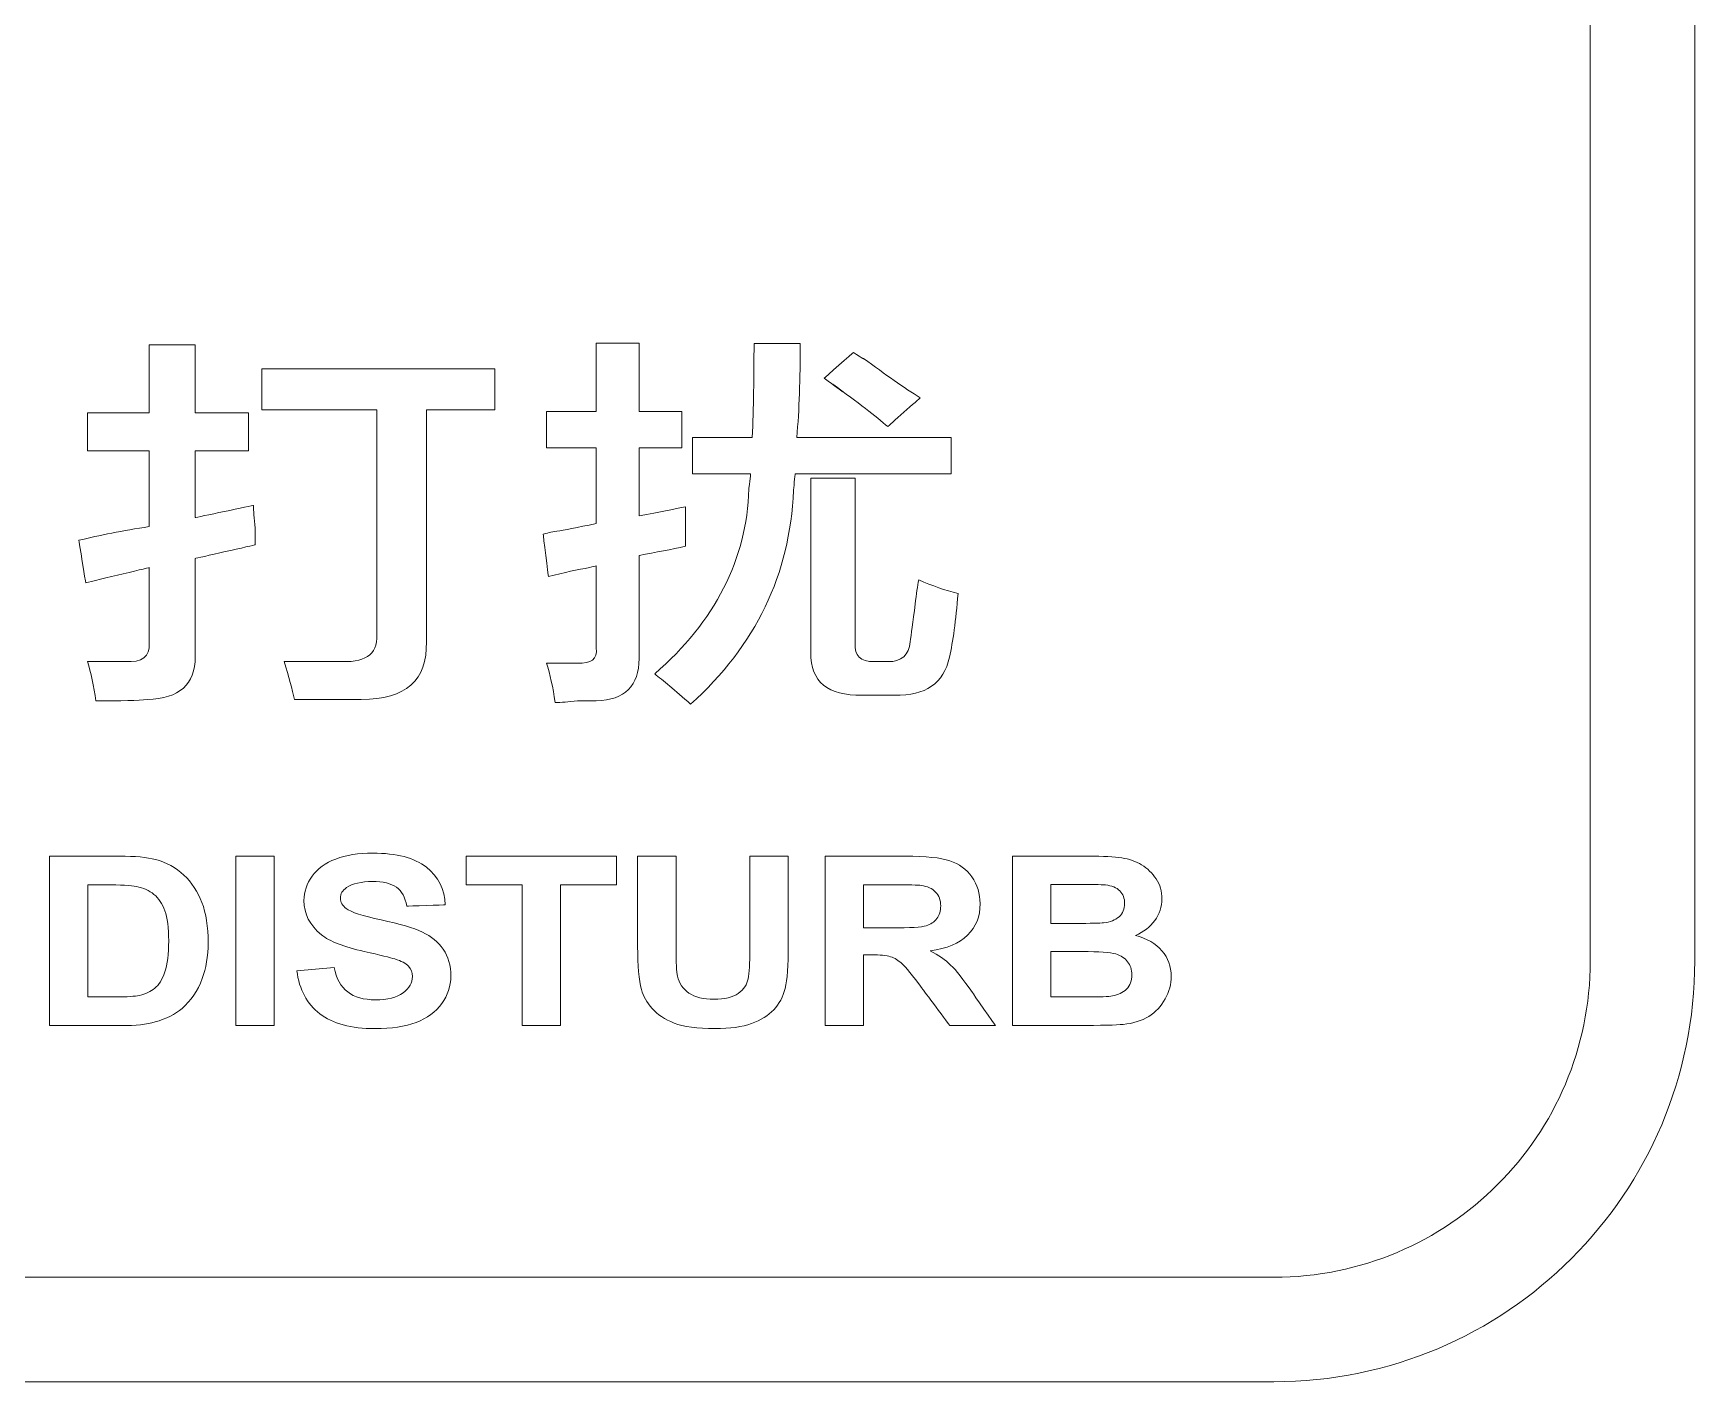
# Model space of a CAD drawing. Header units: millimetres. Extents: x 130143 to 328923, y 19139 to 134795.
# Drawn here: x 231120.7 to 231220.9, y 66463.9 to 66545.2 of the extents above; entities that cross this region are included whole.
import ezdxf

# ---------------------------------------------------------------- set-up
doc = ezdxf.new("R2010")
doc.units = ezdxf.units.MM
doc.header["$LTSCALE"] = 10
doc.layers.add('邦威智能化', color=7, linetype='Continuous', lineweight=18)

msp = doc.modelspace()

# ---------------------------------------------------------------- linework, layer by layer
at = {"layer": '邦威智能化', "color": 1}
for points, knots in [([(231048.8266, 66661.3053), (231048.8266, 66661.3053), (231195.5116, 66661.3053), (231195.5116, 66661.3053), (231195.5116, 66661.3053), (231202.519, 66661.3053), (231208.8628, 66658.4643), (231213.4546, 66653.8731), (231213.4546, 66653.8731), (231218.0458, 66649.2813), (231220.8862, 66642.9375), (231220.8862, 66635.9301), (231220.8862, 66635.9301), (231220.8862, 66635.9301), (231220.8862, 66489.2451), (231220.8862, 66489.2451), (231220.8862, 66489.2451), (231220.8862, 66482.2401), (231218.0452, 66475.8951), (231213.4534, 66471.3027), (231213.4534, 66471.3027), (231208.8622, 66466.7115), (231202.5184, 66463.8705), (231195.5116, 66463.8705), (231195.5116, 66463.8705), (231195.5116, 66463.8705), (231048.8266, 66463.8705), (231048.8266, 66463.8705), (231048.8266, 66463.8705), (231041.8198, 66463.8705), (231035.476, 66466.7115), (231030.8842, 66471.3027), (231030.8842, 66471.3027), (231026.293, 66475.8945), (231023.4514, 66482.2401), (231023.4514, 66489.2451), (231023.4514, 66489.2451), (231023.4514, 66489.2451), (231023.4514, 66635.9301), (231023.4514, 66635.9301), (231023.4514, 66635.9301), (231023.4514, 66642.9369), (231026.2924, 66649.2819), (231030.8836, 66653.8731), (231030.8836, 66653.8731), (231035.4754, 66658.4643), (231041.8192, 66661.3053), (231048.8266, 66661.3053)], [0, 0, 0, 0, 0.076923077, 0.076923077, 0.076923077, 0.076923087, 0.153846154, 0.153846154, 0.153846154, 0.153846164, 0.230769231, 0.230769231, 0.230769231, 0.230769241, 0.307692308, 0.307692308, 0.307692308, 0.307692318, 0.384615385, 0.384615385, 0.384615385, 0.384615395, 0.461538462, 0.461538462, 0.461538462, 0.461538472, 0.538461538, 0.538461538, 0.538461538, 0.538461548, 0.615384615, 0.615384615, 0.615384615, 0.615384625, 0.692307692, 0.692307692, 0.692307692, 0.692307702, 0.769230769, 0.769230769, 0.769230769, 0.769230779, 0.846153846, 0.846153846, 0.846153846, 0.846153856, 1, 1, 1, 1]), ([(231195.5116, 66655.0053), (231195.5116, 66655.0053), (231048.8266, 66655.0053), (231048.8266, 66655.0053), (231048.8266, 66655.0053), (231043.5586, 66655.0053), (231038.7892, 66652.8699), (231035.338, 66649.4187), (231035.338, 66649.4187), (231031.8868, 66645.9681), (231029.7514, 66641.1987), (231029.7514, 66635.9301), (231029.7514, 66635.9301), (231029.7514, 66635.9301), (231029.7514, 66489.2451), (231029.7514, 66489.2451), (231029.7514, 66489.2451), (231029.7514, 66483.9783), (231031.8874, 66479.2083), (231035.3386, 66475.7571), (231035.3386, 66475.7571), (231038.7898, 66472.3059), (231043.5592, 66470.1705), (231048.8266, 66470.1705), (231048.8266, 66470.1705), (231048.8266, 66470.1705), (231195.5116, 66470.1705), (231195.5116, 66470.1705), (231195.5116, 66470.1705), (231200.779, 66470.1705), (231205.5484, 66472.3059), (231208.999, 66475.7571), (231208.999, 66475.7571), (231212.4508, 66479.2089), (231214.5862, 66483.9783), (231214.5862, 66489.2451), (231214.5862, 66489.2451), (231214.5862, 66489.2451), (231214.5862, 66635.9301), (231214.5862, 66635.9301), (231214.5862, 66635.9301), (231214.5862, 66641.1981), (231212.4514, 66645.9675), (231209.0002, 66649.4187), (231209.0002, 66649.4187), (231205.549, 66652.8699), (231200.7796, 66655.0053), (231195.5116, 66655.0053)], [0, 0, 0, 0, 0.076923077, 0.076923077, 0.076923077, 0.076923087, 0.153846154, 0.153846154, 0.153846154, 0.153846164, 0.230769231, 0.230769231, 0.230769231, 0.230769241, 0.307692308, 0.307692308, 0.307692308, 0.307692318, 0.384615385, 0.384615385, 0.384615385, 0.384615395, 0.461538462, 0.461538462, 0.461538462, 0.461538472, 0.538461538, 0.538461538, 0.538461538, 0.538461548, 0.615384615, 0.615384615, 0.615384615, 0.615384625, 0.692307692, 0.692307692, 0.692307692, 0.692307702, 0.769230769, 0.769230769, 0.769230769, 0.769230779, 0.846153846, 0.846153846, 0.846153846, 0.846153856, 1, 1, 1, 1]), ([(231123.982, 66519.9987), (231123.982, 66519.9987), (231123.982, 66522.2841), (231123.982, 66522.2841), (231123.982, 66522.2841), (231123.982, 66522.2841), (231127.7002, 66522.2841), (231127.7002, 66522.2841), (231127.7002, 66522.2841), (231127.7002, 66522.2841), (231127.7002, 66526.3989), (231127.7002, 66526.3989), (231127.7002, 66526.3989), (231127.7002, 66526.3989), (231130.4848, 66526.3989), (231130.4848, 66526.3989), (231130.4848, 66526.3989), (231130.4848, 66526.3989), (231130.4848, 66522.2841), (231130.4848, 66522.2841), (231130.4848, 66522.2841), (231130.4848, 66522.2841), (231133.6876, 66522.2841), (231133.6876, 66522.2841), (231133.6876, 66522.2841), (231133.6876, 66522.2841), (231133.6876, 66519.9987), (231133.6876, 66519.9987), (231133.6876, 66519.9987), (231133.6876, 66519.9987), (231130.4848, 66519.9987), (231130.4848, 66519.9987), (231130.4848, 66519.9987), (231130.4848, 66519.9987), (231130.4848, 66515.9775), (231130.4848, 66515.9775), (231130.4848, 66515.9775), (231130.4848, 66515.9775), (231133.996, 66516.7071), (231133.996, 66516.7071), (231133.996, 66516.7071), (231133.996, 66516.4029), (231134.0314, 66515.9463), (231134.1022, 66515.3379), (231134.1022, 66515.3379), (231134.1022, 66514.8507), (231134.1022, 66514.5153), (231134.1022, 66514.3317), (231134.1022, 66514.3317), (231134.1022, 66514.3317), (231130.4848, 66513.5091), (231130.4848, 66513.5091), (231130.4848, 66513.5091), (231130.4848, 66513.5091), (231130.4848, 66507.5691), (231130.4848, 66507.5691), (231130.4848, 66507.5691), (231130.4848, 66505.9233), (231129.5242, 66505.0689), (231127.5946, 66505.0065), (231127.5946, 66505.0065), (231127.0438, 66504.9483), (231126.0124, 66504.9171), (231124.4968, 66504.9171), (231124.4968, 66504.9171), (231124.3606, 66505.8297), (231124.1884, 66506.6211), (231123.982, 66507.2925), (231123.982, 66507.2925), (231124.7398, 66507.2925), (231125.4976, 66507.2925), (231126.2506, 66507.2925), (231126.2506, 66507.2925), (231127.2862, 66507.2337), (231127.7662, 66507.5967), (231127.7002, 66508.3881), (231127.7002, 66508.3881), (231127.7002, 66508.3881), (231127.7002, 66512.9589), (231127.7002, 66512.9589), (231127.7002, 66512.9589), (231127.7002, 66512.9589), (231123.8758, 66512.0463), (231123.8758, 66512.0463), (231123.8758, 66512.0463), (231123.8758, 66512.0463), (231123.466, 66514.6047), (231123.466, 66514.6047), (231123.466, 66514.6047), (231124.7044, 66514.9089), (231126.1144, 66515.1861), (231127.7002, 66515.4279), (231127.7002, 66515.4279), (231127.7002, 66515.4279), (231127.7002, 66519.9987), (231127.7002, 66519.9987), (231127.7002, 66519.9987), (231127.7002, 66519.9987), (231123.982, 66519.9987), (231123.982, 66519.9987)], [0, 0, 0, 0, 0.038461538, 0.038461538, 0.038461538, 0.038461548, 0.076923077, 0.076923077, 0.076923077, 0.076923087, 0.115384615, 0.115384615, 0.115384615, 0.115384625, 0.153846154, 0.153846154, 0.153846154, 0.153846164, 0.192307692, 0.192307692, 0.192307692, 0.192307702, 0.230769231, 0.230769231, 0.230769231, 0.230769241, 0.269230769, 0.269230769, 0.269230769, 0.269230779, 0.307692308, 0.307692308, 0.307692308, 0.307692318, 0.346153846, 0.346153846, 0.346153846, 0.346153856, 0.384615385, 0.384615385, 0.384615385, 0.384615395, 0.423076923, 0.423076923, 0.423076923, 0.423076933, 0.461538462, 0.461538462, 0.461538462, 0.461538472, 0.5, 0.5, 0.5, 0.50000001, 0.538461538, 0.538461538, 0.538461538, 0.538461548, 0.576923077, 0.576923077, 0.576923077, 0.576923087, 0.615384615, 0.615384615, 0.615384615, 0.615384625, 0.653846154, 0.653846154, 0.653846154, 0.653846164, 0.692307692, 0.692307692, 0.692307692, 0.692307702, 0.730769231, 0.730769231, 0.730769231, 0.730769241, 0.769230769, 0.769230769, 0.769230769, 0.769230779, 0.807692308, 0.807692308, 0.807692308, 0.807692318, 0.846153846, 0.846153846, 0.846153846, 0.846153856, 0.884615385, 0.884615385, 0.884615385, 0.884615395, 0.923076923, 0.923076923, 0.923076923, 0.923076933, 1, 1, 1, 1]), ([(231151.6642, 66520.1859), (231151.6642, 66520.1859), (231151.6642, 66522.3777), (231151.6642, 66522.3777), (231151.6642, 66522.3777), (231151.6642, 66522.3777), (231154.6606, 66522.3777), (231154.6606, 66522.3777), (231154.6606, 66522.3777), (231154.6606, 66522.3777), (231154.6606, 66526.4925), (231154.6606, 66526.4925), (231154.6606, 66526.4925), (231154.6606, 66526.4925), (231157.2424, 66526.4925), (231157.2424, 66526.4925), (231157.2424, 66526.4925), (231157.2424, 66526.4925), (231157.2424, 66522.3777), (231157.2424, 66522.3777), (231157.2424, 66522.3777), (231157.2424, 66522.3777), (231159.8242, 66522.3777), (231159.8242, 66522.3777), (231159.8242, 66522.3777), (231159.8242, 66522.3777), (231159.8242, 66520.1859), (231159.8242, 66520.1859), (231159.8242, 66520.1859), (231159.8242, 66520.1859), (231157.2424, 66520.1859), (231157.2424, 66520.1859), (231157.2424, 66520.1859), (231157.2424, 66520.1859), (231157.2424, 66516.0711), (231157.2424, 66516.0711), (231157.2424, 66516.0711), (231157.2424, 66516.0711), (231160.0312, 66516.6213), (231160.0312, 66516.6213), (231160.0312, 66516.6213), (231160.0312, 66515.6463), (231160.0312, 66514.8543), (231160.0312, 66514.2423), (231160.0312, 66514.2423), (231159.2026, 66514.0587), (231158.2732, 66513.8793), (231157.2424, 66513.6963), (231157.2424, 66513.6963), (231157.2424, 66513.6963), (231157.2424, 66507.4797), (231157.2424, 66507.4797), (231157.2424, 66507.4797), (231157.2424, 66505.8333), (231156.3832, 66504.9795), (231154.6606, 66504.9207), (231154.6606, 66504.9207), (231154.453, 66504.9207), (231154.0744, 66504.9207), (231153.5236, 66504.9207), (231153.5236, 66504.9207), (231152.9728, 66504.8583), (231152.5282, 66504.8271), (231152.1844, 66504.8271), (231152.1844, 66504.8271), (231152.0434, 66505.7439), (231151.8712, 66506.5353), (231151.6642, 66507.2061), (231151.6642, 66507.2061), (231152.215, 66507.2061), (231152.8366, 66507.2061), (231153.5236, 66507.2061), (231153.5236, 66507.2061), (231154.3522, 66507.1437), (231154.7308, 66507.4485), (231154.6606, 66508.1193), (231154.6606, 66508.1193), (231154.6606, 66508.1193), (231154.6606, 66513.0567), (231154.6606, 66513.0567), (231154.6606, 66513.0567), (231154.5898, 66513.0567), (231154.453, 66513.0255), (231154.2466, 66512.9631), (231154.2466, 66512.9631), (231153.559, 66512.8419), (231152.7346, 66512.6589), (231151.7704, 66512.4171), (231151.7704, 66512.4171), (231151.7704, 66512.4171), (231151.4572, 66514.9755), (231151.4572, 66514.9755), (231151.4572, 66514.9755), (231151.6642, 66515.0337), (231151.9414, 66515.0961), (231152.2852, 66515.1585), (231152.2852, 66515.1585), (231152.6998, 66515.2173), (231153.4888, 66515.3691), (231154.6606, 66515.6151), (231154.6606, 66515.6151), (231154.6606, 66515.6151), (231154.6606, 66520.1859), (231154.6606, 66520.1859), (231154.6606, 66520.1859), (231154.6606, 66520.1859), (231151.6642, 66520.1859), (231151.6642, 66520.1859)], [0, 0, 0, 0, 0.035714286, 0.035714286, 0.035714286, 0.035714296, 0.071428571, 0.071428571, 0.071428571, 0.071428581, 0.107142857, 0.107142857, 0.107142857, 0.107142867, 0.142857143, 0.142857143, 0.142857143, 0.142857153, 0.178571429, 0.178571429, 0.178571429, 0.178571439, 0.214285714, 0.214285714, 0.214285714, 0.214285724, 0.25, 0.25, 0.25, 0.25000001, 0.285714286, 0.285714286, 0.285714286, 0.285714296, 0.321428571, 0.321428571, 0.321428571, 0.321428581, 0.357142857, 0.357142857, 0.357142857, 0.357142867, 0.392857143, 0.392857143, 0.392857143, 0.392857153, 0.428571429, 0.428571429, 0.428571429, 0.428571439, 0.464285714, 0.464285714, 0.464285714, 0.464285724, 0.5, 0.5, 0.5, 0.50000001, 0.535714286, 0.535714286, 0.535714286, 0.535714296, 0.571428571, 0.571428571, 0.571428571, 0.571428581, 0.607142857, 0.607142857, 0.607142857, 0.607142867, 0.642857143, 0.642857143, 0.642857143, 0.642857153, 0.678571429, 0.678571429, 0.678571429, 0.678571439, 0.714285714, 0.714285714, 0.714285714, 0.714285724, 0.75, 0.75, 0.75, 0.75000001, 0.785714286, 0.785714286, 0.785714286, 0.785714296, 0.821428571, 0.821428571, 0.821428571, 0.821428581, 0.857142857, 0.857142857, 0.857142857, 0.857142867, 0.892857143, 0.892857143, 0.892857143, 0.892857153, 0.928571429, 0.928571429, 0.928571429, 0.928571439, 1, 1, 1, 1]), ([(231160.4542, 66518.6181), (231160.4542, 66518.6181), (231160.4542, 66520.8099), (231160.4542, 66520.8099), (231160.4542, 66520.8099), (231160.4542, 66520.8099), (231164.0674, 66520.8099), (231164.0674, 66520.8099), (231164.0674, 66520.8099), (231164.1382, 66522.5769), (231164.1688, 66524.4681), (231164.1688, 66526.4769), (231164.1688, 66526.4769), (231164.1688, 66526.4769), (231166.9582, 66526.4769), (231166.9582, 66526.4769), (231166.9582, 66526.4769), (231166.9582, 66524.3475), (231166.8916, 66522.4557), (231166.7506, 66520.8099), (231166.7506, 66520.8099), (231166.7506, 66520.8099), (231176.047, 66520.8099), (231176.047, 66520.8099), (231176.047, 66520.8099), (231176.047, 66520.8099), (231176.047, 66518.6181), (231176.047, 66518.6181), (231176.047, 66518.6181), (231176.047, 66518.6181), (231166.6498, 66518.6181), (231166.6498, 66518.6181), (231166.6498, 66518.6181), (231166.6498, 66518.6181), (231166.5478, 66517.6119), (231166.5478, 66517.6119), (231166.5478, 66517.6119), (231166.3414, 66512.5533), (231164.2744, 66508.2597), (231160.3486, 66504.7221), (231160.3486, 66504.7221), (231159.388, 66505.5759), (231158.6614, 66506.1843), (231158.1808, 66506.5509), (231158.1808, 66506.5509), (231161.8288, 66509.7219), (231163.7236, 66513.4389), (231163.8604, 66517.7013), (231163.8604, 66517.7013), (231163.8604, 66517.7013), (231163.966, 66518.6181), (231163.966, 66518.6181), (231163.966, 66518.6181), (231163.966, 66518.6181), (231160.4542, 66518.6181), (231160.4542, 66518.6181)], [0, 0, 0, 0, 0.066666667, 0.066666667, 0.066666667, 0.066666677, 0.133333333, 0.133333333, 0.133333333, 0.133333343, 0.2, 0.2, 0.2, 0.20000001, 0.266666667, 0.266666667, 0.266666667, 0.266666677, 0.333333333, 0.333333333, 0.333333333, 0.333333343, 0.4, 0.4, 0.4, 0.40000001, 0.466666667, 0.466666667, 0.466666667, 0.466666677, 0.533333333, 0.533333333, 0.533333333, 0.533333343, 0.6, 0.6, 0.6, 0.60000001, 0.666666667, 0.666666667, 0.666666667, 0.666666677, 0.733333333, 0.733333333, 0.733333333, 0.733333343, 0.8, 0.8, 0.8, 0.80000001, 0.866666667, 0.866666667, 0.866666667, 0.866666677, 1, 1, 1, 1]), ([(231172.2274, 66521.4573), (231171.5356, 66522.0657), (231170.434, 66522.9201), (231168.9232, 66524.0157), (231168.9232, 66524.0157), (231169.8838, 66523.2867), (231169.7116, 66523.4073), (231168.403, 66524.3823), (231168.403, 66524.3823), (231168.403, 66524.3823), (231170.161, 66525.9345), (231170.161, 66525.9345), (231170.161, 66525.9345), (231170.7118, 66525.5721), (231170.9188, 66525.4473), (231170.7778, 66525.5721), (231170.7778, 66525.5721), (231172.0864, 66524.5971), (231173.2234, 66523.8015), (231174.1876, 66523.1931), (231174.1876, 66523.1931), (231174.1876, 66523.1931), (231172.2274, 66521.4573), (231172.2274, 66521.4573)], [0, 0, 0, 0, 0.142857143, 0.142857143, 0.142857143, 0.142857153, 0.285714286, 0.285714286, 0.285714286, 0.285714296, 0.428571429, 0.428571429, 0.428571429, 0.428571439, 0.571428571, 0.571428571, 0.571428571, 0.571428581, 0.714285714, 0.714285714, 0.714285714, 0.714285724, 1, 1, 1, 1]), ([(231134.503, 66522.4713), (231134.503, 66522.4713), (231134.503, 66524.9361), (231134.503, 66524.9361), (231134.503, 66524.9361), (231134.503, 66524.9361), (231148.5454, 66524.9361), (231148.5454, 66524.9361), (231148.5454, 66524.9361), (231148.5454, 66524.9361), (231148.5454, 66522.4713), (231148.5454, 66522.4713), (231148.5454, 66522.4713), (231148.5454, 66522.4713), (231144.4168, 66522.4713), (231144.4168, 66522.4713), (231144.4168, 66522.4713), (231144.4168, 66522.4713), (231144.4168, 66508.4859), (231144.4168, 66508.4859), (231144.4168, 66508.4859), (231144.4834, 66506.1687), (231143.179, 66505.0107), (231140.4916, 66505.0107), (231140.4916, 66505.0107), (231139.2532, 66505.0107), (231137.9092, 66505.0107), (231136.4644, 66505.0107), (231136.4644, 66505.0107), (231136.3276, 66505.6191), (231136.1206, 66506.3835), (231135.847, 66507.2961), (231135.847, 66507.2961), (231136.9492, 66507.2961), (231138.1162, 66507.2961), (231139.3546, 66507.2961), (231139.3546, 66507.2961), (231140.8702, 66507.2337), (231141.5578, 66507.8463), (231141.4204, 66509.1255), (231141.4204, 66509.1255), (231141.4204, 66509.1255), (231141.4204, 66522.4713), (231141.4204, 66522.4713), (231141.4204, 66522.4713), (231141.4204, 66522.4713), (231134.503, 66522.4713), (231134.503, 66522.4713)], [0, 0, 0, 0, 0.076923077, 0.076923077, 0.076923077, 0.076923087, 0.153846154, 0.153846154, 0.153846154, 0.153846164, 0.230769231, 0.230769231, 0.230769231, 0.230769241, 0.307692308, 0.307692308, 0.307692308, 0.307692318, 0.384615385, 0.384615385, 0.384615385, 0.384615395, 0.461538462, 0.461538462, 0.461538462, 0.461538472, 0.538461538, 0.538461538, 0.538461538, 0.538461548, 0.615384615, 0.615384615, 0.615384615, 0.615384625, 0.692307692, 0.692307692, 0.692307692, 0.692307702, 0.769230769, 0.769230769, 0.769230769, 0.769230779, 0.846153846, 0.846153846, 0.846153846, 0.846153856, 1, 1, 1, 1]), ([(231170.6854, 66505.2759), (231168.6232, 66505.2171), (231167.5876, 66506.0673), (231167.5876, 66507.8343), (231167.5876, 66507.8343), (231167.5876, 66507.8343), (231167.5876, 66518.3487), (231167.5876, 66518.3487), (231167.5876, 66518.3487), (231167.5876, 66518.3487), (231170.2756, 66518.3487), (231170.2756, 66518.3487), (231170.2756, 66518.3487), (231170.2756, 66518.3487), (231170.2756, 66508.3845), (231170.2756, 66508.3845), (231170.2756, 66508.3845), (231170.2048, 66507.6549), (231170.584, 66507.2883), (231171.412, 66507.2883), (231171.412, 66507.2883), (231171.412, 66507.2883), (231172.2364, 66507.2883), (231172.2364, 66507.2883), (231172.2364, 66507.2883), (231173.0644, 66507.2883), (231173.5096, 66507.6825), (231173.5798, 66508.4781), (231173.5798, 66508.4781), (231173.6464, 66508.9029), (231173.752, 66509.6637), (231173.8882, 66510.7593), (231173.8882, 66510.7593), (231173.959, 66511.3719), (231174.025, 66511.8591), (231174.0958, 66512.2221), (231174.0958, 66512.2221), (231174.919, 66511.8591), (231175.7122, 66511.5825), (231176.47, 66511.4031), (231176.47, 66511.4031), (231176.3338, 66509.7573), (231176.1616, 66508.4781), (231175.9552, 66507.5613), (231175.9552, 66507.5613), (231175.6114, 66505.9779), (231174.5098, 66505.2171), (231172.6504, 66505.2759), (231172.6504, 66505.2759), (231172.6504, 66505.2759), (231170.6854, 66505.2759), (231170.6854, 66505.2759)], [0, 0, 0, 0, 0.071428571, 0.071428571, 0.071428571, 0.071428581, 0.142857143, 0.142857143, 0.142857143, 0.142857153, 0.214285714, 0.214285714, 0.214285714, 0.214285724, 0.285714286, 0.285714286, 0.285714286, 0.285714296, 0.357142857, 0.357142857, 0.357142857, 0.357142867, 0.428571429, 0.428571429, 0.428571429, 0.428571439, 0.5, 0.5, 0.5, 0.50000001, 0.571428571, 0.571428571, 0.571428571, 0.571428581, 0.642857143, 0.642857143, 0.642857143, 0.642857153, 0.714285714, 0.714285714, 0.714285714, 0.714285724, 0.785714286, 0.785714286, 0.785714286, 0.785714296, 0.857142857, 0.857142857, 0.857142857, 0.857142867, 1, 1, 1, 1]), ([(231136.6048, 66488.6553), (231136.6048, 66488.6553), (231138.8542, 66488.8551), (231138.8542, 66488.8551), (231138.8542, 66488.8551), (231138.9898, 66488.1825), (231139.261, 66487.6905), (231139.6726, 66487.3743), (231139.6726, 66487.3743), (231140.0848, 66487.0581), (231140.6404, 66486.9009), (231141.34, 66486.9009), (231141.34, 66486.9009), (231142.0792, 66486.9009), (231142.6378, 66487.0413), (231143.0122, 66487.3215), (231143.0122, 66487.3215), (231143.3872, 66487.6023), (231143.5756, 66487.9305), (231143.5756, 66488.3061), (231143.5756, 66488.3061), (231143.5756, 66488.5485), (231143.4964, 66488.7531), (231143.3398, 66488.9241), (231143.3398, 66488.9241), (231143.1826, 66489.0927), (231142.906, 66489.2403), (231142.513, 66489.3639), (231142.513, 66489.3639), (231142.2436, 66489.4491), (231141.6322, 66489.5967), (231140.6752, 66489.8109), (231140.6752, 66489.8109), (231139.444, 66490.0863), (231138.5806, 66490.4241), (231138.0832, 66490.8255), (231138.0832, 66490.8255), (231137.3836, 66491.3889), (231137.0356, 66492.0759), (231137.0356, 66492.8865), (231137.0356, 66492.8865), (231137.0356, 66493.4073), (231137.2006, 66493.8969), (231137.5276, 66494.3511), (231137.5276, 66494.3511), (231137.857, 66494.8053), (231138.3298, 66495.1497), (231138.9502, 66495.3873), (231138.9502, 66495.3873), (231139.5694, 66495.6255), (231140.314, 66495.7443), (231141.1906, 66495.7443), (231141.1906, 66495.7443), (231142.6186, 66495.7443), (231143.6962, 66495.4611), (231144.4162, 66494.8929), (231144.4162, 66494.8929), (231145.1392, 66494.3247), (231145.5172, 66493.5693), (231145.5544, 66492.6207), (231145.5544, 66492.6207), (231145.5544, 66492.6207), (231143.2408, 66492.5493), (231143.2408, 66492.5493), (231143.2408, 66492.5493), (231143.143, 66493.0767), (231142.933, 66493.4547), (231142.6108, 66493.6857), (231142.6108, 66493.6857), (231142.2892, 66493.9161), (231141.8056, 66494.0325), (231141.1618, 66494.0325), (231141.1618, 66494.0325), (231140.497, 66494.0325), (231139.9762, 66493.9089), (231139.6012, 66493.6617), (231139.6012, 66493.6617), (231139.3594, 66493.5027), (231139.2364, 66493.2909), (231139.2364, 66493.0245), (231139.2364, 66493.0245), (231139.2364, 66492.7821), (231139.3516, 66492.5751), (231139.5796, 66492.4041), (231139.5796, 66492.4041), (231139.8694, 66492.1833), (231140.5738, 66491.9547), (231141.6934, 66491.7171), (231141.6934, 66491.7171), (231142.813, 66491.4819), (231143.6398, 66491.2347), (231144.1744, 66490.9827), (231144.1744, 66490.9827), (231144.7114, 66490.7283), (231145.1314, 66490.3833), (231145.435, 66489.9441), (231145.435, 66489.9441), (231145.7374, 66489.5043), (231145.8892, 66488.9619), (231145.8892, 66488.3175), (231145.8892, 66488.3175), (231145.8892, 66487.7331), (231145.7086, 66487.1841), (231145.3444, 66486.6729), (231145.3444, 66486.6729), (231144.9796, 66486.1617), (231144.4672, 66485.7813), (231143.8018, 66485.5341), (231143.8018, 66485.5341), (231143.1376, 66485.2845), (231142.3084, 66485.1609), (231141.3166, 66485.1609), (231141.3166, 66485.1609), (231139.8724, 66485.1609), (231138.7636, 66485.4579), (231137.9896, 66486.0549), (231137.9896, 66486.0549), (231137.2162, 66486.6489), (231136.7566, 66487.5165), (231136.6048, 66488.6553)], [0, 0, 0, 0, 0.032258065, 0.032258065, 0.032258065, 0.032258075, 0.064516129, 0.064516129, 0.064516129, 0.064516139, 0.096774194, 0.096774194, 0.096774194, 0.096774204, 0.129032258, 0.129032258, 0.129032258, 0.129032268, 0.161290323, 0.161290323, 0.161290323, 0.161290333, 0.193548387, 0.193548387, 0.193548387, 0.193548397, 0.225806452, 0.225806452, 0.225806452, 0.225806462, 0.258064516, 0.258064516, 0.258064516, 0.258064526, 0.290322581, 0.290322581, 0.290322581, 0.290322591, 0.322580645, 0.322580645, 0.322580645, 0.322580655, 0.35483871, 0.35483871, 0.35483871, 0.35483872, 0.387096774, 0.387096774, 0.387096774, 0.387096784, 0.419354839, 0.419354839, 0.419354839, 0.419354849, 0.451612903, 0.451612903, 0.451612903, 0.451612913, 0.483870968, 0.483870968, 0.483870968, 0.483870978, 0.516129032, 0.516129032, 0.516129032, 0.516129042, 0.548387097, 0.548387097, 0.548387097, 0.548387107, 0.580645161, 0.580645161, 0.580645161, 0.580645171, 0.612903226, 0.612903226, 0.612903226, 0.612903236, 0.64516129, 0.64516129, 0.64516129, 0.6451613, 0.677419355, 0.677419355, 0.677419355, 0.677419365, 0.709677419, 0.709677419, 0.709677419, 0.709677429, 0.741935484, 0.741935484, 0.741935484, 0.741935494, 0.774193548, 0.774193548, 0.774193548, 0.774193558, 0.806451613, 0.806451613, 0.806451613, 0.806451623, 0.838709677, 0.838709677, 0.838709677, 0.838709687, 0.870967742, 0.870967742, 0.870967742, 0.870967752, 0.903225806, 0.903225806, 0.903225806, 0.903225816, 0.935483871, 0.935483871, 0.935483871, 0.935483881, 1, 1, 1, 1]), ([(231121.7002, 66495.5589), (231121.7002, 66495.5589), (231125.9062, 66495.5589), (231125.9062, 66495.5589), (231125.9062, 66495.5589), (231126.856, 66495.5589), (231127.579, 66495.4947), (231128.0758, 66495.3639), (231128.0758, 66495.3639), (231128.7436, 66495.1881), (231129.3172, 66494.8743), (231129.7942, 66494.4225), (231129.7942, 66494.4225), (231130.2724, 66493.9731), (231130.6342, 66493.4217), (231130.8838, 66492.7677), (231130.8838, 66492.7677), (231131.1316, 66492.1167), (231131.2564, 66491.3109), (231131.2564, 66490.3551), (231131.2564, 66490.3551), (231131.2564, 66489.5133), (231131.1388, 66488.7909), (231130.9054, 66488.1825), (231130.9054, 66488.1825), (231130.621, 66487.4385), (231130.2142, 66486.8367), (231129.6844, 66486.3783), (231129.6844, 66486.3783), (231129.286, 66486.0285), (231128.7466, 66485.7573), (231128.068, 66485.5629), (231128.068, 66485.5629), (231127.5604, 66485.4177), (231126.8824, 66485.3463), (231126.031, 66485.3463), (231126.031, 66485.3463), (231126.031, 66485.3463), (231121.7002, 66485.3463), (231121.7002, 66485.3463), (231121.7002, 66485.3463), (231121.7002, 66485.3463), (231121.7002, 66495.5589), (231121.7002, 66495.5589)], [0, 0, 0, 0, 0.083333333, 0.083333333, 0.083333333, 0.083333343, 0.166666667, 0.166666667, 0.166666667, 0.166666677, 0.25, 0.25, 0.25, 0.25000001, 0.333333333, 0.333333333, 0.333333333, 0.333333343, 0.416666667, 0.416666667, 0.416666667, 0.416666677, 0.5, 0.5, 0.5, 0.50000001, 0.583333333, 0.583333333, 0.583333333, 0.583333343, 0.666666667, 0.666666667, 0.666666667, 0.666666677, 0.75, 0.75, 0.75, 0.75000001, 0.833333333, 0.833333333, 0.833333333, 0.833333343, 1, 1, 1, 1]), ([(231132.9196, 66485.3463), (231132.9196, 66485.3463), (231132.9196, 66495.5589), (231132.9196, 66495.5589), (231132.9196, 66495.5589), (231132.9196, 66495.5589), (231135.2326, 66495.5589), (231135.2326, 66495.5589), (231135.2326, 66495.5589), (231135.2326, 66495.5589), (231135.2326, 66485.3463), (231135.2326, 66485.3463), (231135.2326, 66485.3463), (231135.2326, 66485.3463), (231132.9196, 66485.3463), (231132.9196, 66485.3463)], [0, 0, 0, 0, 0.2, 0.2, 0.2, 0.20000001, 0.4, 0.4, 0.4, 0.40000001, 0.6, 0.6, 0.6, 0.60000001, 1, 1, 1, 1]), ([(231150.1984, 66485.3463), (231150.1984, 66485.3463), (231150.1984, 66493.8327), (231150.1984, 66493.8327), (231150.1984, 66493.8327), (231150.1984, 66493.8327), (231146.8162, 66493.8327), (231146.8162, 66493.8327), (231146.8162, 66493.8327), (231146.8162, 66493.8327), (231146.8162, 66495.5589), (231146.8162, 66495.5589), (231146.8162, 66495.5589), (231146.8162, 66495.5589), (231155.8774, 66495.5589), (231155.8774, 66495.5589), (231155.8774, 66495.5589), (231155.8774, 66495.5589), (231155.8774, 66493.8327), (231155.8774, 66493.8327), (231155.8774, 66493.8327), (231155.8774, 66493.8327), (231152.512, 66493.8327), (231152.512, 66493.8327), (231152.512, 66493.8327), (231152.512, 66493.8327), (231152.512, 66485.3463), (231152.512, 66485.3463), (231152.512, 66485.3463), (231152.512, 66485.3463), (231150.1984, 66485.3463), (231150.1984, 66485.3463)], [0, 0, 0, 0, 0.111111111, 0.111111111, 0.111111111, 0.111111121, 0.222222222, 0.222222222, 0.222222222, 0.222222232, 0.333333333, 0.333333333, 0.333333333, 0.333333343, 0.444444444, 0.444444444, 0.444444444, 0.444444454, 0.555555556, 0.555555556, 0.555555556, 0.555555566, 0.666666667, 0.666666667, 0.666666667, 0.666666677, 0.777777778, 0.777777778, 0.777777778, 0.777777788, 1, 1, 1, 1]), ([(231157.153, 66495.5589), (231157.153, 66495.5589), (231159.466, 66495.5589), (231159.466, 66495.5589), (231159.466, 66495.5589), (231159.466, 66495.5589), (231159.466, 66490.0245), (231159.466, 66490.0245), (231159.466, 66490.0245), (231159.466, 66489.1449), (231159.4954, 66488.5767), (231159.5512, 66488.3175), (231159.5512, 66488.3175), (231159.6502, 66487.8993), (231159.8806, 66487.5621), (231160.2478, 66487.3101), (231160.2478, 66487.3101), (231160.6174, 66487.0557), (231161.1202, 66486.9297), (231161.7586, 66486.9297), (231161.7586, 66486.9297), (231162.4042, 66486.9297), (231162.8932, 66487.0485), (231163.2232, 66487.2885), (231163.2232, 66487.2885), (231163.5532, 66487.5285), (231163.7494, 66487.8207), (231163.816, 66488.1705), (231163.816, 66488.1705), (231163.8826, 66488.5197), (231163.9174, 66489.0975), (231163.9174, 66489.9057), (231163.9174, 66489.9057), (231163.9174, 66489.9057), (231163.9174, 66495.5589), (231163.9174, 66495.5589), (231163.9174, 66495.5589), (231163.9174, 66495.5589), (231166.2304, 66495.5589), (231166.2304, 66495.5589), (231166.2304, 66495.5589), (231166.2304, 66495.5589), (231166.2304, 66490.1889), (231166.2304, 66490.1889), (231166.2304, 66490.1889), (231166.2304, 66488.9619), (231166.1686, 66488.0943), (231166.0438, 66487.5879), (231166.0438, 66487.5879), (231165.919, 66487.0815), (231165.6904, 66486.6537), (231165.3556, 66486.3045), (231165.3556, 66486.3045), (231165.0232, 66485.9547), (231164.5762, 66485.6793), (231164.0182, 66485.4723), (231164.0182, 66485.4723), (231163.4572, 66485.2653), (231162.7288, 66485.1609), (231161.8276, 66485.1609), (231161.8276, 66485.1609), (231160.7398, 66485.1609), (231159.9154, 66485.2725), (231159.3544, 66485.4987), (231159.3544, 66485.4987), (231158.7934, 66485.7243), (231158.3494, 66486.0165), (231158.0224, 66486.3783), (231158.0224, 66486.3783), (231157.696, 66486.7395), (231157.483, 66487.1151), (231157.3792, 66487.5117), (231157.3792, 66487.5117), (231157.2274, 66488.0967), (231157.153, 66488.9619), (231157.153, 66490.1055), (231157.153, 66490.1055), (231157.153, 66490.1055), (231157.153, 66495.5589), (231157.153, 66495.5589)], [0, 0, 0, 0, 0.047619048, 0.047619048, 0.047619048, 0.047619058, 0.095238095, 0.095238095, 0.095238095, 0.095238105, 0.142857143, 0.142857143, 0.142857143, 0.142857153, 0.19047619, 0.19047619, 0.19047619, 0.1904762, 0.238095238, 0.238095238, 0.238095238, 0.238095248, 0.285714286, 0.285714286, 0.285714286, 0.285714296, 0.333333333, 0.333333333, 0.333333333, 0.333333343, 0.380952381, 0.380952381, 0.380952381, 0.380952391, 0.428571429, 0.428571429, 0.428571429, 0.428571439, 0.476190476, 0.476190476, 0.476190476, 0.476190486, 0.523809524, 0.523809524, 0.523809524, 0.523809534, 0.571428571, 0.571428571, 0.571428571, 0.571428581, 0.619047619, 0.619047619, 0.619047619, 0.619047629, 0.666666667, 0.666666667, 0.666666667, 0.666666677, 0.714285714, 0.714285714, 0.714285714, 0.714285724, 0.761904762, 0.761904762, 0.761904762, 0.761904772, 0.80952381, 0.80952381, 0.80952381, 0.80952382, 0.857142857, 0.857142857, 0.857142857, 0.857142867, 0.904761905, 0.904761905, 0.904761905, 0.904761915, 1, 1, 1, 1]), ([(231168.4522, 66485.3463), (231168.4522, 66485.3463), (231168.4522, 66495.5589), (231168.4522, 66495.5589), (231168.4522, 66495.5589), (231168.4522, 66495.5589), (231173.3098, 66495.5589), (231173.3098, 66495.5589), (231173.3098, 66495.5589), (231174.5302, 66495.5589), (231175.4188, 66495.4659), (231175.9714, 66495.2829), (231175.9714, 66495.2829), (231176.527, 66495.0999), (231176.9686, 66494.7741), (231177.301, 66494.3061), (231177.301, 66494.3061), (231177.6328, 66493.8351), (231177.8008, 66493.3005), (231177.8008, 66492.6969), (231177.8008, 66492.6969), (231177.8008, 66491.9289), (231177.5506, 66491.2965), (231177.0484, 66490.7973), (231177.0484, 66490.7973), (231176.5462, 66490.2981), (231175.7956, 66489.9843), (231174.7966, 66489.8535), (231174.7966, 66489.8535), (231175.294, 66489.5943), (231175.7032, 66489.3093), (231176.0248, 66488.9979), (231176.0248, 66488.9979), (231176.3488, 66488.6865), (231176.785, 66488.1321), (231177.3322, 66487.3383), (231177.3322, 66487.3383), (231177.3322, 66487.3383), (231178.726, 66485.3463), (231178.726, 66485.3463), (231178.726, 66485.3463), (231178.726, 66485.3463), (231175.969, 66485.3463), (231175.969, 66485.3463), (231175.969, 66485.3463), (231175.969, 66485.3463), (231174.3154, 66487.5759), (231174.3154, 66487.5759), (231174.3154, 66487.5759), (231173.722, 66488.3679), (231173.3152, 66488.8671), (231173.0944, 66489.0735), (231173.0944, 66489.0735), (231172.8766, 66489.2781), (231172.645, 66489.4209), (231172.4008, 66489.4971), (231172.4008, 66489.4971), (231172.153, 66489.5727), (231171.7654, 66489.6111), (231171.2338, 66489.6111), (231171.2338, 66489.6111), (231171.2338, 66489.6111), (231170.7652, 66489.6111), (231170.7652, 66489.6111), (231170.7652, 66489.6111), (231170.7652, 66489.6111), (231170.7652, 66485.3463), (231170.7652, 66485.3463), (231170.7652, 66485.3463), (231170.7652, 66485.3463), (231168.4522, 66485.3463), (231168.4522, 66485.3463)], [0, 0, 0, 0, 0.052631579, 0.052631579, 0.052631579, 0.052631589, 0.105263158, 0.105263158, 0.105263158, 0.105263168, 0.157894737, 0.157894737, 0.157894737, 0.157894747, 0.210526316, 0.210526316, 0.210526316, 0.210526326, 0.263157895, 0.263157895, 0.263157895, 0.263157905, 0.315789474, 0.315789474, 0.315789474, 0.315789484, 0.368421053, 0.368421053, 0.368421053, 0.368421063, 0.421052632, 0.421052632, 0.421052632, 0.421052642, 0.473684211, 0.473684211, 0.473684211, 0.473684221, 0.526315789, 0.526315789, 0.526315789, 0.526315799, 0.578947368, 0.578947368, 0.578947368, 0.578947378, 0.631578947, 0.631578947, 0.631578947, 0.631578957, 0.684210526, 0.684210526, 0.684210526, 0.684210536, 0.736842105, 0.736842105, 0.736842105, 0.736842115, 0.789473684, 0.789473684, 0.789473684, 0.789473694, 0.842105263, 0.842105263, 0.842105263, 0.842105273, 0.894736842, 0.894736842, 0.894736842, 0.894736852, 1, 1, 1, 1]), ([(231179.7508, 66495.5589), (231179.7508, 66495.5589), (231184.3186, 66495.5589), (231184.3186, 66495.5589), (231184.3186, 66495.5589), (231185.2252, 66495.5589), (231185.8978, 66495.5253), (231186.3418, 66495.4587), (231186.3418, 66495.4587), (231186.7888, 66495.3897), (231187.1848, 66495.2499), (231187.5358, 66495.0381), (231187.5358, 66495.0381), (231187.8868, 66494.8239), (231188.1796, 66494.5413), (231188.4136, 66494.1873), (231188.4136, 66494.1873), (231188.647, 66493.8327), (231188.7646, 66493.4337), (231188.7646, 66492.9939), (231188.7646, 66492.9939), (231188.7646, 66492.5181), (231188.6212, 66492.0783), (231188.3338, 66491.6817), (231188.3338, 66491.6817), (231188.0464, 66491.2821), (231187.6552, 66490.9851), (231187.1632, 66490.7853), (231187.1632, 66490.7853), (231187.8574, 66490.6023), (231188.3896, 66490.2933), (231188.7646, 66489.8559), (231188.7646, 66489.8559), (231189.1366, 66489.4185), (231189.3232, 66488.9049), (231189.3232, 66488.3133), (231189.3232, 66488.3133), (231189.3232, 66487.8471), (231189.2026, 66487.3953), (231188.9614, 66486.9555), (231188.9614, 66486.9555), (231188.719, 66486.5157), (231188.3896, 66486.1641), (231187.9696, 66485.9001), (231187.9696, 66485.9001), (231187.552, 66485.6385), (231187.036, 66485.4771), (231186.4216, 66485.4153), (231186.4216, 66485.4153), (231186.0388, 66485.3793), (231185.1112, 66485.3559), (231183.6406, 66485.3463), (231183.6406, 66485.3463), (231183.6406, 66485.3463), (231179.7508, 66485.3463), (231179.7508, 66485.3463), (231179.7508, 66485.3463), (231179.7508, 66485.3463), (231179.7508, 66495.5589), (231179.7508, 66495.5589)], [0, 0, 0, 0, 0.0625, 0.0625, 0.0625, 0.06250001, 0.125, 0.125, 0.125, 0.12500001, 0.1875, 0.1875, 0.1875, 0.18750001, 0.25, 0.25, 0.25, 0.25000001, 0.3125, 0.3125, 0.3125, 0.31250001, 0.375, 0.375, 0.375, 0.37500001, 0.4375, 0.4375, 0.4375, 0.43750001, 0.5, 0.5, 0.5, 0.50000001, 0.5625, 0.5625, 0.5625, 0.56250001, 0.625, 0.625, 0.625, 0.62500001, 0.6875, 0.6875, 0.6875, 0.68750001, 0.75, 0.75, 0.75, 0.75000001, 0.8125, 0.8125, 0.8125, 0.81250001, 0.875, 0.875, 0.875, 0.87500001, 1, 1, 1, 1]), ([(231124.0132, 66493.8327), (231124.0132, 66493.8327), (231124.0132, 66487.0719), (231124.0132, 66487.0719), (231124.0132, 66487.0719), (231124.0132, 66487.0719), (231125.7286, 66487.0719), (231125.7286, 66487.0719), (231125.7286, 66487.0719), (231126.3694, 66487.0719), (231126.832, 66487.1055), (231127.1164, 66487.1697), (231127.1164, 66487.1697), (231127.4914, 66487.2531), (231127.7992, 66487.3953), (231128.0446, 66487.5951), (231128.0446, 66487.5951), (231128.2912, 66487.7949), (231128.4904, 66488.1231), (231128.6452, 66488.5791), (231128.6452, 66488.5791), (231128.8018, 66489.0357), (231128.8792, 66489.6609), (231128.8792, 66490.4499), (231128.8792, 66490.4499), (231128.8792, 66491.2395), (231128.8018, 66491.8431), (231128.6452, 66492.2661), (231128.6452, 66492.2661), (231128.4904, 66492.6897), (231128.2726, 66493.0173), (231127.9936, 66493.2555), (231127.9936, 66493.2555), (231127.714, 66493.4907), (231127.3606, 66493.6521), (231126.9304, 66493.7355), (231126.9304, 66493.7355), (231126.6112, 66493.7997), (231125.9806, 66493.8327), (231125.0452, 66493.8327), (231125.0452, 66493.8327), (231125.0452, 66493.8327), (231124.0132, 66493.8327), (231124.0132, 66493.8327)], [0, 0, 0, 0, 0.083333333, 0.083333333, 0.083333333, 0.083333343, 0.166666667, 0.166666667, 0.166666667, 0.166666677, 0.25, 0.25, 0.25, 0.25000001, 0.333333333, 0.333333333, 0.333333333, 0.333333343, 0.416666667, 0.416666667, 0.416666667, 0.416666677, 0.5, 0.5, 0.5, 0.50000001, 0.583333333, 0.583333333, 0.583333333, 0.583333343, 0.666666667, 0.666666667, 0.666666667, 0.666666677, 0.75, 0.75, 0.75, 0.75000001, 0.833333333, 0.833333333, 0.833333333, 0.833333343, 1, 1, 1, 1]), ([(231170.7652, 66491.2371), (231170.7652, 66491.2371), (231172.4722, 66491.2371), (231172.4722, 66491.2371), (231172.4722, 66491.2371), (231173.5786, 66491.2371), (231174.2668, 66491.2797), (231174.5434, 66491.3631), (231174.5434, 66491.3631), (231174.817, 66491.4459), (231175.0354, 66491.5911), (231175.1896, 66491.7957), (231175.1896, 66491.7957), (231175.3468, 66492.0003), (231175.4236, 66492.2571), (231175.4236, 66492.5637), (231175.4236, 66492.5637), (231175.4236, 66492.9081), (231175.3198, 66493.1841), (231175.1152, 66493.3977), (231175.1152, 66493.3977), (231174.9106, 66493.6095), (231174.6208, 66493.7427), (231174.2488, 66493.7973), (231174.2488, 66493.7973), (231174.0598, 66493.8213), (231173.4988, 66493.8327), (231172.5658, 66493.8327), (231172.5658, 66493.8327), (231172.5658, 66493.8327), (231170.7652, 66493.8327), (231170.7652, 66493.8327), (231170.7652, 66493.8327), (231170.7652, 66493.8327), (231170.7652, 66491.2371), (231170.7652, 66491.2371)], [0, 0, 0, 0, 0.1, 0.1, 0.1, 0.10000001, 0.2, 0.2, 0.2, 0.20000001, 0.3, 0.3, 0.3, 0.30000001, 0.4, 0.4, 0.4, 0.40000001, 0.5, 0.5, 0.5, 0.50000001, 0.6, 0.6, 0.6, 0.60000001, 0.7, 0.7, 0.7, 0.70000001, 0.8, 0.8, 0.8, 0.80000001, 1, 1, 1, 1]), ([(231182.0638, 66493.8615), (231182.0638, 66493.8615), (231182.0638, 66491.5083), (231182.0638, 66491.5083), (231182.0638, 66491.5083), (231182.0638, 66491.5083), (231183.5746, 66491.5083), (231183.5746, 66491.5083), (231183.5746, 66491.5083), (231184.4704, 66491.5083), (231185.0284, 66491.5197), (231185.2468, 66491.5437), (231185.2468, 66491.5437), (231185.6398, 66491.5839), (231185.9512, 66491.7051), (231186.1774, 66491.9073), (231186.1774, 66491.9073), (231186.403, 66492.1095), (231186.5152, 66492.3735), (231186.5152, 66492.7011), (231186.5152, 66492.7011), (231186.5152, 66493.0173), (231186.4162, 66493.2717), (231186.2224, 66493.4691), (231186.2224, 66493.4691), (231186.0286, 66493.6665), (231185.7388, 66493.7853), (231185.3554, 66493.8255), (231185.3554, 66493.8255), (231185.1274, 66493.8495), (231184.4704, 66493.8615), (231183.388, 66493.8615), (231183.388, 66493.8615), (231183.388, 66493.8615), (231182.0638, 66493.8615), (231182.0638, 66493.8615)], [0, 0, 0, 0, 0.1, 0.1, 0.1, 0.10000001, 0.2, 0.2, 0.2, 0.20000001, 0.3, 0.3, 0.3, 0.30000001, 0.4, 0.4, 0.4, 0.40000001, 0.5, 0.5, 0.5, 0.50000001, 0.6, 0.6, 0.6, 0.60000001, 0.7, 0.7, 0.7, 0.70000001, 0.8, 0.8, 0.8, 0.80000001, 1, 1, 1, 1]), ([(231182.0638, 66489.8109), (231182.0638, 66489.8109), (231182.0638, 66487.0719), (231182.0638, 66487.0719), (231182.0638, 66487.0719), (231182.0638, 66487.0719), (231184.2022, 66487.0719), (231184.2022, 66487.0719), (231184.2022, 66487.0719), (231185.0314, 66487.0719), (231185.56, 66487.0935), (231185.7838, 66487.1337), (231185.7838, 66487.1337), (231186.1264, 66487.1913), (231186.406, 66487.3263), (231186.6214, 66487.5429), (231186.6214, 66487.5429), (231186.8368, 66487.7613), (231186.946, 66488.0493), (231186.946, 66488.4129), (231186.946, 66488.4129), (231186.946, 66488.7219), (231186.8632, 66488.9811), (231186.6958, 66489.1947), (231186.6958, 66489.1947), (231186.5308, 66489.4089), (231186.289, 66489.5661), (231185.9752, 66489.6633), (231185.9752, 66489.6633), (231185.6614, 66489.7605), (231184.9786, 66489.8109), (231183.928, 66489.8109), (231183.928, 66489.8109), (231183.928, 66489.8109), (231182.0638, 66489.8109), (231182.0638, 66489.8109)], [0, 0, 0, 0, 0.1, 0.1, 0.1, 0.10000001, 0.2, 0.2, 0.2, 0.20000001, 0.3, 0.3, 0.3, 0.30000001, 0.4, 0.4, 0.4, 0.40000001, 0.5, 0.5, 0.5, 0.50000001, 0.6, 0.6, 0.6, 0.60000001, 0.7, 0.7, 0.7, 0.70000001, 0.8, 0.8, 0.8, 0.80000001, 1, 1, 1, 1])]:
    msp.add_open_spline(points, degree=3, knots=knots, dxfattribs=at)

doc.saveas('drawing.dxf')
